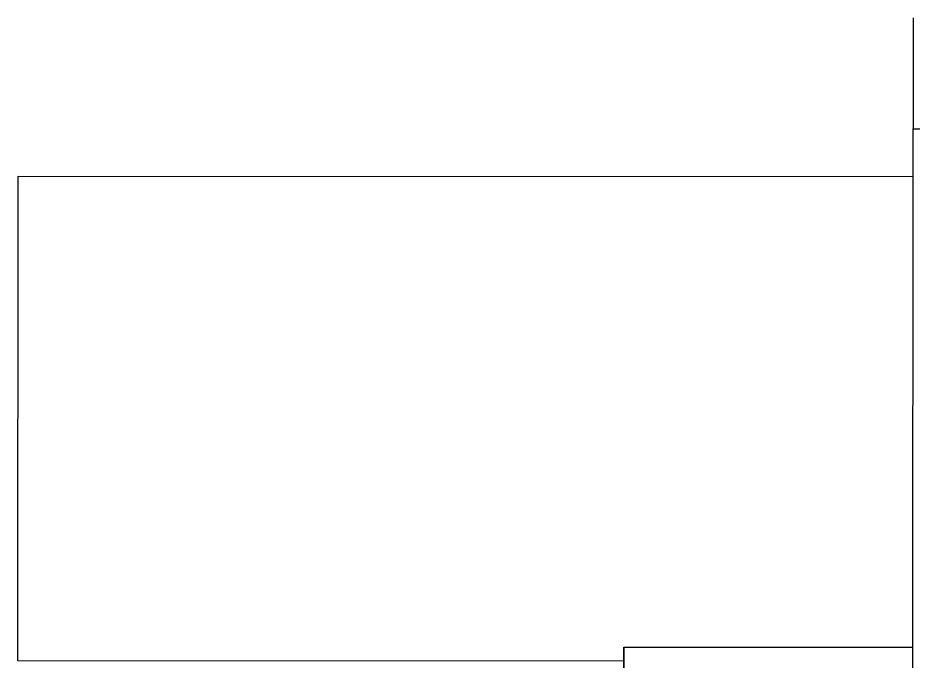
# Model space of a CAD drawing. Header units: inches. Extents: x -394 to 1225, y 0 to 3729.
# Drawn here: x -394 to 189, y 1776 to 2194 of the extents above; entities that cross this region are included whole.
import ezdxf

# ---------------------------------------------------------------- set-up
doc = ezdxf.new("R2010")
doc.units = ezdxf.units.IN
doc.header["$LTSCALE"] = 0.25
doc.header["$MEASUREMENT"] = 0
for name, color, linetype in [('A-GLAZ-SILL', 2, 'CONTINUOUS'), ('A-ROOF', 2, 'CONTINUOUS'), ('A-WALL', 5, 'CONTINUOUS')]:
    doc.layers.add(name, color=color, linetype=linetype)

msp = doc.modelspace()

# ---------------------------------------------------------------- linework, layer by layer
at = {"layer": 'A-GLAZ-SILL'}
msp.add_line((188.54, 2193.96), (188.53, 2121.96), dxfattribs=at)
at = {"layer": 'A-ROOF'}
for p, q in [((-393.56, 1776.1), (-393.48, 2091.1)), ((-393.48, 2091.1), (188.52, 2090.95)), ((0.44, 1776), (-393.56, 1776.1))]:
    msp.add_line(p, q, dxfattribs=at)
at = {"layer": 'A-WALL'}
for p, q in [((188.43, 1731.44), (188.53, 2121.96)), ((188.53, 2121.96), (197.53, 2121.96)), ((0.44, 1785), (188.44, 1784.95)), ((0.44, 1761.5), (0.44, 1785)), ((0.44, 1785), (0.44, 1761.5))]:
    msp.add_line(p, q, dxfattribs=at)

doc.saveas('drawing.dxf')
